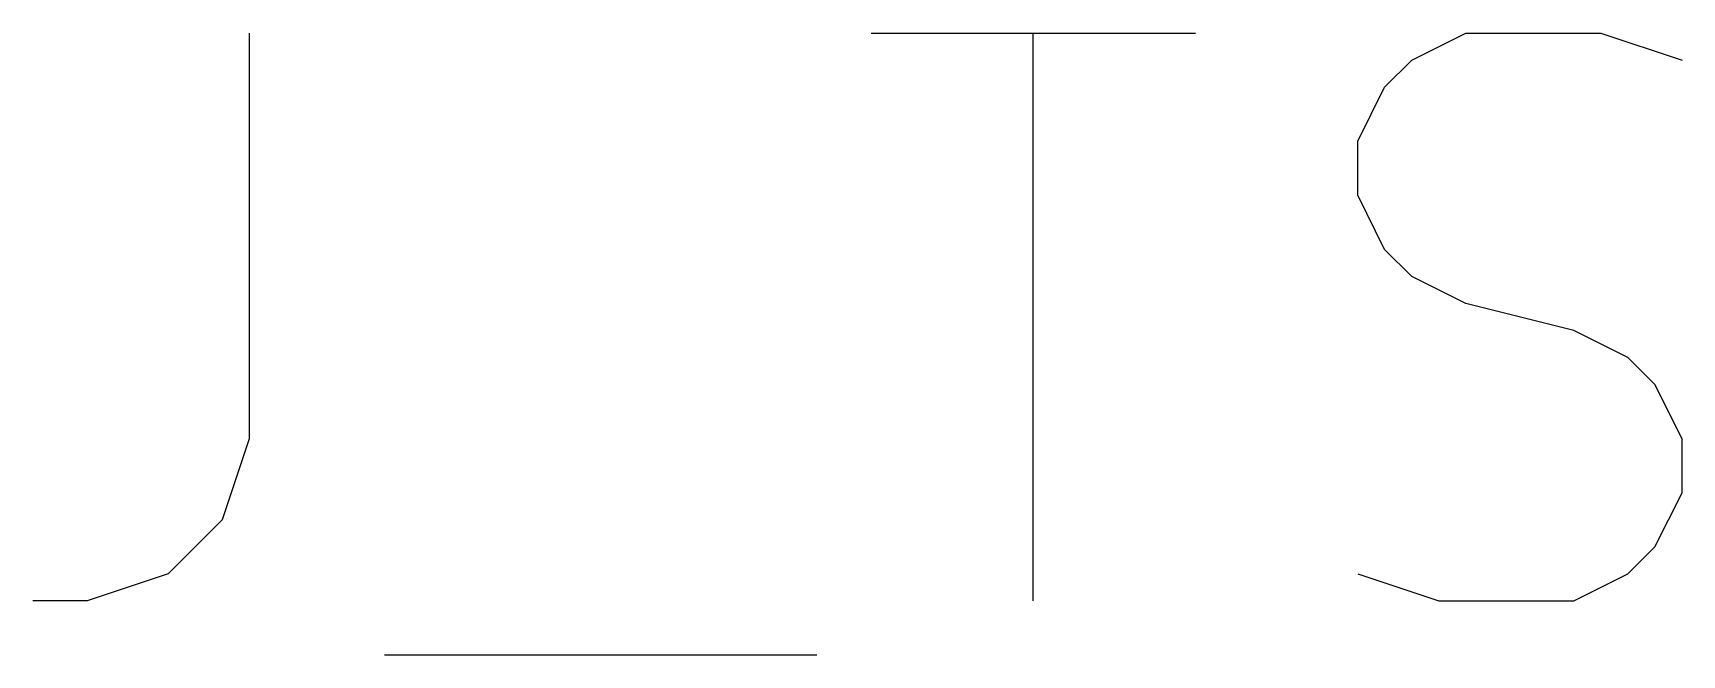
# Model space of a CAD drawing. Header units: inches. Extents: x 0.4 to 16.1, y -11.3 to -0.4.
# Drawn here: x 6.7411 to 6.8864, y -7.3346 to -7.2798 of the extents above; entities that cross this region are included whole.
import ezdxf

# ---------------------------------------------------------------- set-up
doc = ezdxf.new("R2010")
doc.units = ezdxf.units.IN
doc.header["$MEASUREMENT"] = 0
doc.layers.add('REDSIX', color=19, linetype='CONTINUOUS')

msp = doc.modelspace()

# ---------------------------------------------------------------- linework, layer by layer
at = {"layer": 'REDSIX', "linetype": 'CONTINUOUS'}
for p, q in [((6.76018, -7.2798), (6.76018, -7.31552)), ((6.81494, -7.2798), (6.84351, -7.2798)), ((6.82922, -7.3298), (6.82922, -7.2798)), ((6.86256, -7.28218), (6.86732, -7.2798)), ((6.86732, -7.2798), (6.87922, -7.2798)), ((6.87922, -7.2798), (6.88637, -7.28218)), ((6.86017, -7.28456), (6.86256, -7.28218)), ((6.8578, -7.28932), (6.86017, -7.28456)), ((6.8578, -7.29409), (6.8578, -7.28932)), ((6.86017, -7.29885), (6.8578, -7.29409)), ((6.86256, -7.30123), (6.86017, -7.29885)), ((6.86732, -7.30361), (6.86256, -7.30123)), ((6.87684, -7.30599), (6.86732, -7.30361)), ((6.8816, -7.30837), (6.87684, -7.30599)), ((6.88398, -7.31075), (6.8816, -7.30837)), ((6.88637, -7.31552), (6.88398, -7.31075)), ((6.76018, -7.31552), (6.7578, -7.32266)), ((6.88637, -7.32028), (6.88637, -7.31552)), ((6.88398, -7.32504), (6.88637, -7.32028)), ((6.7578, -7.32266), (6.75304, -7.32742)), ((6.8816, -7.32742), (6.88398, -7.32504)), ((6.75304, -7.32742), (6.74589, -7.3298)), ((6.8578, -7.32742), (6.86494, -7.3298)), ((6.87684, -7.3298), (6.8816, -7.32742)), ((6.74589, -7.3298), (6.74113, -7.3298)), ((6.86494, -7.3298), (6.87684, -7.3298)), ((6.77208, -7.33456), (6.81018, -7.33456))]:
    msp.add_line(p, q, dxfattribs=at)

doc.saveas('drawing.dxf')
